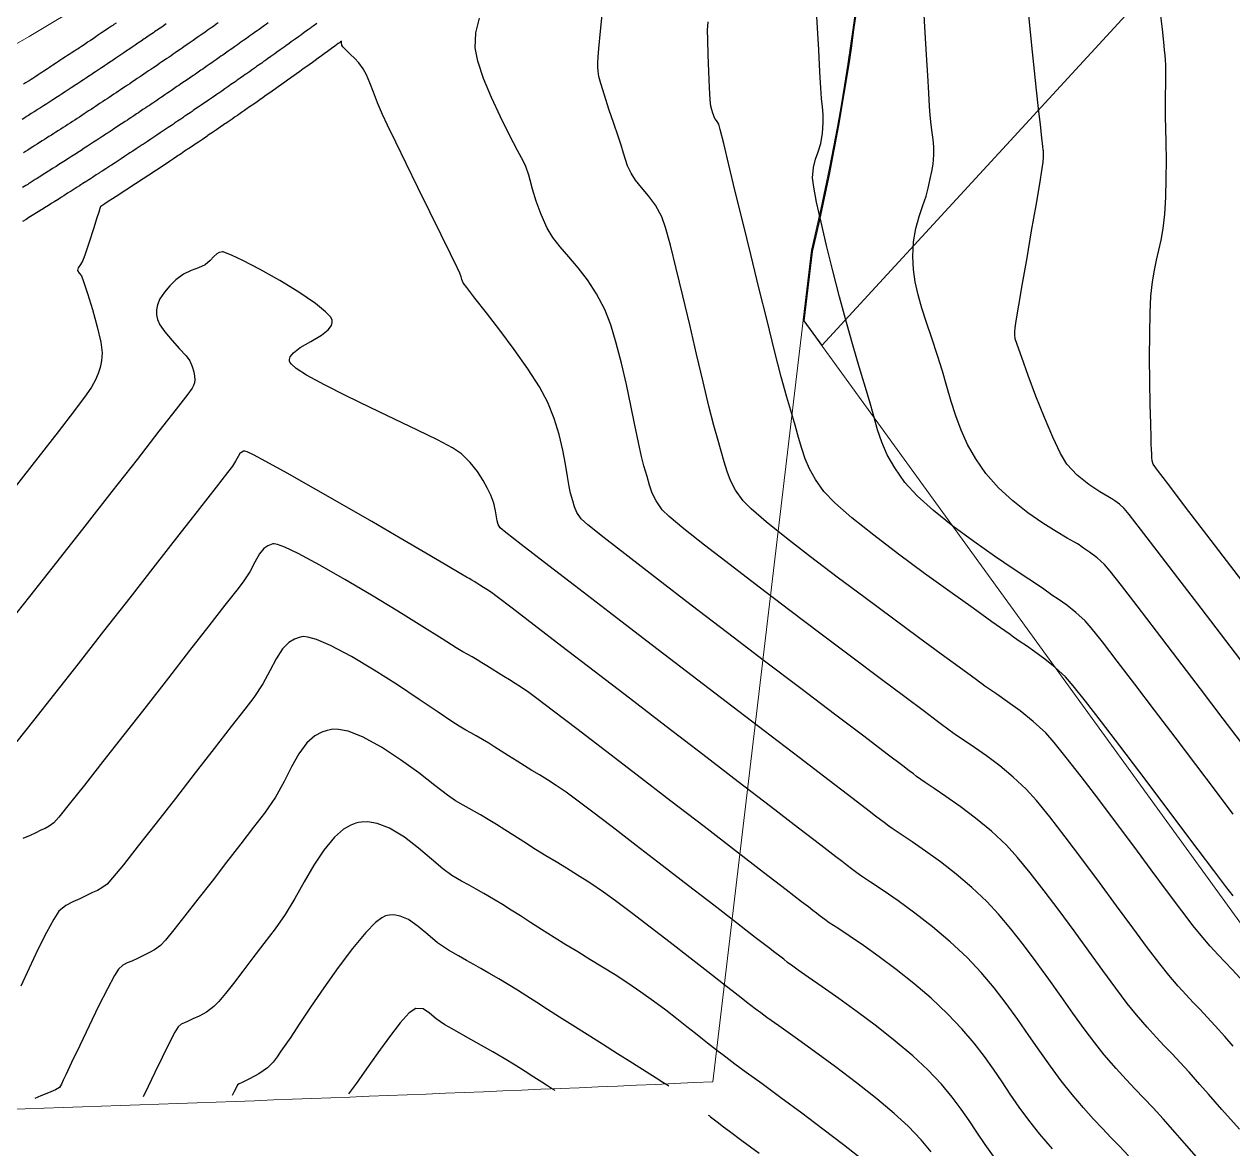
# Model space of a CAD drawing. Header units: millimetres. Extents: x 340454 to 342791, y 6993867 to 6995092.
# Drawn here: x 341672 to 341734.6, y 6994360 to 6994418.2 of the extents above; entities that cross this region are included whole.
import ezdxf

# ---------------------------------------------------------------- set-up
doc = ezdxf.new("R2010")
doc.units = ezdxf.units.MM
doc.header["$LTSCALE"] = 10
for name, color, linetype in [('T-HM-CURVA_INTERMEDIARIA', 45, 'Continuous'), ('T-HM-CURVA_MESTRA', 20, 'Continuous'), ('URB-Calçadas', 2, 'Continuous'), ('URB-Quadras', 3, 'Continuous')]:
    doc.layers.add(name, color=color, linetype=linetype)

msp = doc.modelspace()

# ---------------------------------------------------------------- linework, layer by layer
at = {"layer": 'T-HM-CURVA_INTERMEDIARIA', "color": 45, "linetype": 'Continuous', "lineweight": -3, "flags": 128}
for points, elevation in [([(341734.628, 6994377.317), (341733.709, 6994378.532), (341732.691, 6994379.878), (341731.623, 6994381.29), (341730.555, 6994382.698), (341729.537, 6994384.036), (341728.618, 6994385.235), (341727.848, 6994386.228), (341727.275, 6994386.948), (341726.951, 6994387.325), (341726.482, 6994387.75), (341726.001, 6994388.128), (341725.567, 6994388.437), (341725.237, 6994388.656), (341725.072, 6994388.767), (341724.947, 6994388.863), (341724.821, 6994388.959), (341724.595, 6994389.107), (341724.038, 6994389.47), (341723.231, 6994390.005), (341722.254, 6994390.671), (341721.187, 6994391.425), (341720.111, 6994392.225), (341719.105, 6994393.029), (341718.25, 6994393.795), (341717.625, 6994394.481), (341717.092, 6994395.24), (341716.706, 6994395.92), (341716.427, 6994396.565), (341716.21, 6994397.216), (341716.013, 6994397.915), (341715.794, 6994398.705), (341715.511, 6994399.628), (341715.249, 6994400.467), (341714.938, 6994401.535), (341714.596, 6994402.765), (341714.241, 6994404.089), (341713.891, 6994405.441), (341713.563, 6994406.753), (341713.276, 6994407.958), (341713.048, 6994408.99), (341712.896, 6994409.78), (341712.839, 6994410.262), (341712.88, 6994410.794), (341712.99, 6994411.215), (341713.133, 6994411.601), (341713.268, 6994412.026), (341713.36, 6994412.562), (341713.391, 6994413.102), (341713.382, 6994413.533), (341713.347, 6994413.929), (341713.303, 6994414.363), (341713.264, 6994414.908), (341713.238, 6994415.437), (341713.205, 6994416.108), (341713.166, 6994416.883), (341713.12, 6994417.727), (341713.068, 6994418.602)], 692), ([(341735.226, 6994380.78), (341734.108, 6994382.25), (341732.933, 6994383.794), (341731.761, 6994385.334), (341730.648, 6994386.792), (341729.654, 6994388.089), (341728.838, 6994389.146), (341728.256, 6994389.887), (341727.968, 6994390.232), (341727.576, 6994390.581), (341727.184, 6994390.877), (341726.874, 6994391.088), (341726.729, 6994391.183), (341726.647, 6994391.246), (341726.564, 6994391.31), (341726.411, 6994391.393), (341726.022, 6994391.607), (341725.453, 6994391.941), (341724.758, 6994392.38), (341723.992, 6994392.913), (341723.211, 6994393.528), (341722.467, 6994394.212), (341721.818, 6994394.952), (341721.293, 6994395.707), (341720.872, 6994396.452), (341720.533, 6994397.191), (341720.255, 6994397.933), (341720.016, 6994398.683), (341719.793, 6994399.449), (341719.566, 6994400.237), (341719.312, 6994401.053), (341719.011, 6994401.955), (341718.74, 6994402.767), (341718.504, 6994403.509), (341718.309, 6994404.202), (341718.16, 6994404.865), (341718.063, 6994405.517), (341718.024, 6994406.179), (341718.067, 6994406.934), (341718.191, 6994407.627), (341718.363, 6994408.256), (341718.549, 6994408.818), (341718.715, 6994409.308), (341718.827, 6994409.726), (341718.932, 6994410.207), (341719.017, 6994410.583), (341719.08, 6994410.96), (341719.116, 6994411.446), (341719.114, 6994411.866), (341719.082, 6994412.236), (341719.032, 6994412.6), (341718.976, 6994413.003), (341718.926, 6994413.492), (341718.895, 6994413.941), (341718.853, 6994414.648), (341718.801, 6994415.557), (341718.74, 6994416.617), (341718.671, 6994417.772), (341718.597, 6994418.969)], 693), ([(341735.525, 6994384.621), (341734.243, 6994386.299), (341732.966, 6994387.97), (341731.759, 6994389.547), (341730.691, 6994390.942), (341729.828, 6994392.065), (341729.237, 6994392.827), (341728.986, 6994393.14), (341728.729, 6994393.362), (341728.495, 6994393.529), (341728.387, 6994393.6), (341728.347, 6994393.63), (341728.307, 6994393.661), (341728.137, 6994393.753), (341727.711, 6994394.001), (341727.142, 6994394.379), (341726.539, 6994394.862), (341726.012, 6994395.422), (341725.682, 6994395.975), (341725.283, 6994396.82), (341724.848, 6994397.85), (341724.411, 6994398.954), (341724.007, 6994400.023), (341723.671, 6994400.948), (341723.437, 6994401.62), (341723.339, 6994401.928), (341723.313, 6994402.127), (341723.319, 6994402.29), (341723.338, 6994402.494), (341723.393, 6994402.848), (341723.528, 6994403.658), (341723.72, 6994404.791), (341723.947, 6994406.118), (341724.185, 6994407.508), (341724.412, 6994408.829), (341724.603, 6994409.951), (341724.737, 6994410.744), (341724.79, 6994411.075), (341724.797, 6994411.333), (341724.793, 6994411.467), (341724.794, 6994411.545), (341724.794, 6994411.598), (341724.794, 6994411.648), (341724.79, 6994411.708), (341724.77, 6994411.872), (341724.718, 6994412.321), (341724.639, 6994412.997), (341724.543, 6994413.839), (341724.437, 6994414.79), (341724.328, 6994415.791), (341724.224, 6994416.782), (341724.123, 6994417.791), (341724.022, 6994418.844)], 694), ([(341679.359, 6994418.224), (341679.293, 6994418.179), (341679.127, 6994418.064), (341678.96, 6994417.949), (341678.894, 6994417.904), (341678.828, 6994417.859), (341678.761, 6994417.814), (341678.695, 6994417.768), (341678.529, 6994417.654), (341678.361, 6994417.54), (341678.294, 6994417.494), (341678.226, 6994417.448), (341678.061, 6994417.335), (341677.894, 6994417.221), (341677.825, 6994417.175), (341677.756, 6994417.128), (341677.592, 6994417.016), (341677.426, 6994416.904), (341677.356, 6994416.857), (341677.286, 6994416.809), (341677.164, 6994416.727), (341676.957, 6994416.588), (341676.752, 6994416.449), (341676.631, 6994416.368), (341676.559, 6994416.32), (341676.487, 6994416.272), (341676.325, 6994416.163), (341676.162, 6994416.054), (341676.089, 6994416.006), (341676.017, 6994415.958), (341675.854, 6994415.85), (341675.692, 6994415.741), (341675.618, 6994415.693), (341675.545, 6994415.645), (341675.472, 6994415.596), (341675.398, 6994415.548), (341675.236, 6994415.44), (341675.073, 6994415.332), (341674.997, 6994415.283), (341674.922, 6994415.234), (341674.761, 6994415.128), (341674.599, 6994415.021), (341674.522, 6994414.971), (341674.445, 6994414.921), (341674.286, 6994414.816), (341674.125, 6994414.711), (341674.046, 6994414.66), (341673.967, 6994414.608), (341673.809, 6994414.506), (341673.65, 6994414.402), (341673.569, 6994414.349), (341673.488, 6994414.297), (341673.332, 6994414.196), (341673.174, 6994414.094), (341673.091, 6994414.04), (341673.008, 6994413.987), (341672.853, 6994413.887), (341672.697, 6994413.786), (341672.612, 6994413.732), (341672.527, 6994413.678), (341672.374, 6994413.58), (341672.22, 6994413.48), (341672.132, 6994413.425), (341672.044, 6994413.369), (341671.894, 6994413.273)], 692), ([(341687.157, 6994418.247), (341686.978, 6994418.116), (341686.874, 6994418.04), (341686.829, 6994418.008), (341686.784, 6994417.975), (341686.683, 6994417.901), (341686.506, 6994417.774), (341686.405, 6994417.7), (341686.357, 6994417.666), (341686.31, 6994417.632), (341686.21, 6994417.559), (341686.035, 6994417.433), (341685.934, 6994417.36), (341685.885, 6994417.325), (341685.837, 6994417.29), (341685.736, 6994417.218), (341685.564, 6994417.094), (341685.463, 6994417.022), (341685.412, 6994416.985), (341685.361, 6994416.948), (341685.261, 6994416.878), (341685.091, 6994416.756), (341684.99, 6994416.684), (341684.936, 6994416.646), (341684.882, 6994416.607), (341684.783, 6994416.537), (341684.616, 6994416.418), (341684.517, 6994416.348), (341684.463, 6994416.309), (341684.408, 6994416.27), (341684.309, 6994416.2), (341684.142, 6994416.082), (341684.043, 6994416.012), (341683.988, 6994415.973), (341683.933, 6994415.934), (341683.834, 6994415.865), (341683.667, 6994415.748), (341683.568, 6994415.678), (341683.512, 6994415.639), (341683.456, 6994415.599), (341683.358, 6994415.53), (341683.191, 6994415.414), (341683.092, 6994415.345), (341683.036, 6994415.305), (341682.979, 6994415.266), (341682.88, 6994415.197), (341682.715, 6994415.082), (341682.615, 6994415.013), (341682.558, 6994414.973), (341682.501, 6994414.933), (341682.402, 6994414.865), (341682.237, 6994414.75), (341682.138, 6994414.682), (341682.08, 6994414.642), (341682.023, 6994414.602), (341681.924, 6994414.534), (341681.758, 6994414.42), (341681.659, 6994414.351), (341681.601, 6994414.311), (341681.543, 6994414.271), (341681.475, 6994414.225), (341681.341, 6994414.133), (341681.18, 6994414.022), (341681.018, 6994413.912), (341680.883, 6994413.82), (341680.815, 6994413.774), (341680.757, 6994413.734), (341680.699, 6994413.695), (341680.599, 6994413.626), (341680.43, 6994413.512), (341680.33, 6994413.444), (341680.274, 6994413.406), (341680.218, 6994413.368), (341680.116, 6994413.299), (341679.945, 6994413.184), (341679.844, 6994413.116), (341679.79, 6994413.079), (341679.736, 6994413.042), (341679.633, 6994412.973), (341679.459, 6994412.856), (341679.358, 6994412.788), (341679.305, 6994412.752), (341679.253, 6994412.717), (341679.201, 6994412.682), (341679.148, 6994412.647), (341679.046, 6994412.579), (341678.871, 6994412.462), (341678.769, 6994412.393), (341678.717, 6994412.359), (341678.665, 6994412.324), (341678.562, 6994412.256), (341678.387, 6994412.139), (341678.284, 6994412.071), (341678.232, 6994412.036), (341678.18, 6994412.001), (341678.111, 6994411.956), (341677.969, 6994411.862), (341677.798, 6994411.749), (341677.627, 6994411.636), (341677.483, 6994411.542), (341677.413, 6994411.496), (341677.362, 6994411.462), (341677.311, 6994411.429), (341677.206, 6994411.36), (341677.024, 6994411.241), (341676.92, 6994411.173), (341676.872, 6994411.141), (341676.824, 6994411.109), (341676.717, 6994411.04), (341676.532, 6994410.919), (341676.426, 6994410.851), (341676.381, 6994410.821), (341676.335, 6994410.791), (341676.227, 6994410.721), (341676.038, 6994410.599), (341675.931, 6994410.529), (341675.888, 6994410.502), (341675.846, 6994410.474), (341675.736, 6994410.403), (341675.543, 6994410.279), (341675.435, 6994410.209), (341675.355, 6994410.158), (341675.244, 6994410.087), (341675.048, 6994409.96), (341674.938, 6994409.89), (341674.864, 6994409.842), (341674.752, 6994409.771), (341674.55, 6994409.642), (341674.439, 6994409.571), (341674.372, 6994409.528), (341674.257, 6994409.456), (341674.051, 6994409.325), (341673.938, 6994409.253), (341673.879, 6994409.215), (341673.762, 6994409.142), (341673.551, 6994409.009), (341673.436, 6994408.936), (341673.385, 6994408.903), (341673.266, 6994408.829), (341673.051, 6994408.694), (341672.933, 6994408.62), (341672.89, 6994408.593), (341672.814, 6994408.545), (341672.638, 6994408.435), (341672.427, 6994408.304), (341672.254, 6994408.196), (341672.105, 6994408.104), (341671.919, 6994407.988)], 689), ([(341682.057, 6994418.279), (341681.954, 6994418.207), (341681.824, 6994418.115), (341681.694, 6994418.024), (341681.591, 6994417.952), (341681.487, 6994417.879), (341681.357, 6994417.788), (341681.227, 6994417.697), (341681.123, 6994417.625), (341681.02, 6994417.553), (341680.889, 6994417.462), (341680.759, 6994417.372), (341680.655, 6994417.3), (341680.551, 6994417.228), (341680.421, 6994417.137), (341680.29, 6994417.047), (341680.186, 6994416.975), (341680.082, 6994416.903), (341679.951, 6994416.813), (341679.821, 6994416.723), (341679.716, 6994416.652), (341679.612, 6994416.58), (341679.507, 6994416.509), (341679.402, 6994416.437), (341679.272, 6994416.348), (341679.141, 6994416.258), (341679.034, 6994416.186), (341678.927, 6994416.113), (341678.799, 6994416.025), (341678.669, 6994415.937), (341678.561, 6994415.864), (341678.452, 6994415.791), (341678.325, 6994415.704), (341678.196, 6994415.617), (341678.086, 6994415.543), (341677.976, 6994415.469), (341677.859, 6994415.39), (341677.722, 6994415.297), (341677.587, 6994415.206), (341677.47, 6994415.128), (341677.359, 6994415.053), (341677.248, 6994414.979), (341677.122, 6994414.895), (341676.996, 6994414.811), (341676.884, 6994414.736), (341676.772, 6994414.662), (341676.647, 6994414.579), (341676.521, 6994414.495), (341676.409, 6994414.42), (341676.296, 6994414.346), (341676.183, 6994414.272), (341676.069, 6994414.197), (341675.945, 6994414.115), (341675.819, 6994414.031), (341675.703, 6994413.956), (341675.588, 6994413.88), (341675.466, 6994413.799), (341675.341, 6994413.717), (341675.223, 6994413.641), (341675.105, 6994413.564), (341674.985, 6994413.485), (341674.862, 6994413.404), (341674.742, 6994413.326), (341674.622, 6994413.249), (341674.502, 6994413.171), (341674.382, 6994413.092), (341674.258, 6994413.013), (341674.137, 6994412.935), (341674.019, 6994412.858), (341673.901, 6994412.782), (341673.775, 6994412.701), (341673.651, 6994412.621), (341673.535, 6994412.547), (341673.42, 6994412.472), (341673.29, 6994412.389), (341673.164, 6994412.309), (341673.051, 6994412.236), (341672.937, 6994412.163), (341672.805, 6994412.079), (341672.675, 6994411.997), (341672.565, 6994411.926), (341672.454, 6994411.855), (341672.318, 6994411.77), (341672.186, 6994411.686), (341672.077, 6994411.617), (341671.969, 6994411.549)], 691), ([(341676.763, 6994418.263), (341676.656, 6994418.191), (341676.595, 6994418.15), (341676.527, 6994418.104), (341676.374, 6994418.001), (341676.192, 6994417.878), (341676.011, 6994417.756), (341675.859, 6994417.653), (341675.792, 6994417.608), (341675.727, 6994417.565), (341675.622, 6994417.495), (341675.433, 6994417.368), (341675.327, 6994417.298), (341675.261, 6994417.254), (341675.156, 6994417.184), (341674.967, 6994417.058), (341674.862, 6994416.988), (341674.794, 6994416.943), (341674.726, 6994416.898), (341674.621, 6994416.829), (341674.432, 6994416.704), (341674.327, 6994416.634), (341674.256, 6994416.587), (341674.151, 6994416.518), (341673.963, 6994416.394), (341673.858, 6994416.325), (341673.784, 6994416.277), (341673.68, 6994416.209), (341673.493, 6994416.086), (341673.389, 6994416.018), (341673.312, 6994415.968), (341673.208, 6994415.9), (341673.023, 6994415.779), (341672.918, 6994415.711), (341672.839, 6994415.66), (341672.735, 6994415.593), (341672.551, 6994415.473), (341672.447, 6994415.406), (341672.365, 6994415.353), (341672.261, 6994415.286), (341672.079, 6994415.168), (341671.975, 6994415.101)], 693), ([(341734.62, 6994365.297), (341734.187, 6994365.79), (341733.7, 6994366.347), (341733.284, 6994366.799), (341732.911, 6994367.19), (341732.553, 6994367.561), (341732.182, 6994367.954), (341731.77, 6994368.409), (341731.289, 6994368.97), (341730.824, 6994369.556), (341730.193, 6994370.391), (341729.434, 6994371.415), (341728.587, 6994372.564), (341727.692, 6994373.777), (341726.79, 6994374.99), (341725.919, 6994376.142), (341725.12, 6994377.17), (341724.433, 6994378.011), (341723.897, 6994378.603), (341723.229, 6994379.225), (341722.532, 6994379.803), (341721.848, 6994380.321), (341721.219, 6994380.767), (341720.69, 6994381.125), (341720.302, 6994381.38), (341720.099, 6994381.517), (341719.918, 6994381.656), (341719.774, 6994381.767), (341719.593, 6994381.906), (341719.314, 6994382.114), (341718.63, 6994382.624), (341717.613, 6994383.382), (341716.335, 6994384.337), (341714.869, 6994385.436), (341713.287, 6994386.625), (341711.661, 6994387.852), (341710.065, 6994389.065), (341708.569, 6994390.211), (341707.247, 6994391.237), (341706.17, 6994392.09), (341705.412, 6994392.718), (341705.044, 6994393.069), (341704.733, 6994393.529), (341704.535, 6994393.936), (341704.399, 6994394.341), (341704.274, 6994394.796), (341704.107, 6994395.351), (341703.978, 6994395.834), (341703.822, 6994396.553), (341703.638, 6994397.451), (341703.43, 6994398.472), (341703.199, 6994399.558), (341702.947, 6994400.654), (341702.674, 6994401.702), (341702.384, 6994402.646), (341702.077, 6994403.43), (341701.646, 6994404.25), (341701.176, 6994404.966), (341700.691, 6994405.596), (341700.215, 6994406.161), (341699.774, 6994406.679), (341699.392, 6994407.17), (341699.092, 6994407.653), (341698.775, 6994408.355), (341698.523, 6994409.05), (341698.333, 6994409.669), (341698.205, 6994410.14), (341698.137, 6994410.392), (341698.086, 6994410.552), (341698.047, 6994410.679), (341697.992, 6994410.837), (341697.861, 6994411.094), (341697.562, 6994411.664), (341697.15, 6994412.463), (341696.681, 6994413.409), (341696.211, 6994414.417), (341695.797, 6994415.404), (341695.494, 6994416.288), (341695.359, 6994416.985), (341695.403, 6994417.762), (341695.583, 6994418.528)], 689), ([(341734.628, 6994373.086), (341734.244, 6994373.571), (341733.621, 6994374.387), (341732.811, 6994375.461), (341731.866, 6994376.718), (341730.84, 6994378.085), (341729.785, 6994379.486), (341728.755, 6994380.848), (341727.802, 6994382.096), (341726.978, 6994383.157), (341726.338, 6994383.956), (341725.933, 6994384.418), (341725.413, 6994384.896), (341724.874, 6994385.333), (341724.359, 6994385.712), (341723.914, 6994386.018), (341723.584, 6994386.236), (341723.414, 6994386.35), (341723.246, 6994386.479), (341723.079, 6994386.608), (341722.804, 6994386.801), (341722.131, 6994387.274), (341721.152, 6994387.966), (341719.958, 6994388.819), (341718.642, 6994389.773), (341717.294, 6994390.771), (341716.007, 6994391.752), (341714.873, 6994392.659), (341713.984, 6994393.431), (341713.431, 6994394.01), (341712.997, 6994394.628), (341712.683, 6994395.183), (341712.456, 6994395.708), (341712.279, 6994396.238), (341712.119, 6994396.807), (341711.94, 6994397.451), (341711.71, 6994398.202), (341711.506, 6994398.892), (341711.22, 6994399.954), (341710.871, 6994401.305), (341710.479, 6994402.866), (341710.06, 6994404.552), (341709.634, 6994406.284), (341709.221, 6994407.979), (341708.837, 6994409.556), (341708.503, 6994410.932), (341708.237, 6994412.026), (341708.057, 6994412.756), (341707.982, 6994413.041), (341707.864, 6994413.221), (341707.778, 6994413.33), (341707.742, 6994413.422), (341707.712, 6994413.517), (341707.675, 6994413.611), (341707.616, 6994413.773), (341707.565, 6994413.972), (341707.539, 6994414.288), (341707.502, 6994414.933), (341707.463, 6994415.763), (341707.429, 6994416.631), (341707.407, 6994417.393), (341707.405, 6994417.904), (341707.435, 6994418.331)], 691), ([(341734.949, 6994361.005), (341734.04, 6994362.024), (341733.343, 6994362.807), (341732.9, 6994363.312), (341732.349, 6994363.942), (341731.878, 6994364.455), (341731.456, 6994364.897), (341731.051, 6994365.317), (341730.631, 6994365.761), (341730.164, 6994366.277), (341729.619, 6994366.912), (341729.141, 6994367.514), (341728.553, 6994368.295), (341727.881, 6994369.211), (341727.149, 6994370.219), (341726.382, 6994371.273), (341725.605, 6994372.329), (341724.841, 6994373.344), (341724.116, 6994374.273), (341723.454, 6994375.072), (341722.879, 6994375.696), (341722.099, 6994376.422), (341721.284, 6994377.097), (341720.484, 6994377.704), (341719.75, 6994378.224), (341719.132, 6994378.642), (341718.679, 6994378.94), (341718.442, 6994379.101), (341718.23, 6994379.263), (341718.062, 6994379.392), (341717.85, 6994379.555), (341717.518, 6994379.806), (341716.702, 6994380.423), (341715.49, 6994381.341), (341713.969, 6994382.493), (341712.228, 6994383.814), (341710.352, 6994385.238), (341708.431, 6994386.701), (341706.552, 6994388.135), (341704.802, 6994389.477), (341703.27, 6994390.659), (341702.042, 6994391.617), (341701.206, 6994392.286), (341700.851, 6994392.598), (341700.636, 6994392.927), (341700.513, 6994393.218), (341700.422, 6994393.532), (341700.306, 6994393.925), (341700.224, 6994394.275), (341700.139, 6994394.785), (341700.036, 6994395.423), (341699.898, 6994396.158), (341699.711, 6994396.958), (341699.458, 6994397.79), (341699.125, 6994398.624), (341698.688, 6994399.433), (341698.084, 6994400.373), (341697.381, 6994401.373), (341696.646, 6994402.363), (341695.948, 6994403.272), (341695.354, 6994404.031), (341694.932, 6994404.569), (341694.749, 6994404.815), (341694.677, 6994404.987), (341694.637, 6994405.133), (341694.576, 6994405.312), (341694.43, 6994405.617), (341694.088, 6994406.317), (341693.601, 6994407.309), (341693.021, 6994408.487), (341692.402, 6994409.749), (341691.794, 6994410.989), (341691.25, 6994412.102), (341690.823, 6994412.986), (341690.564, 6994413.534), (341690.307, 6994414.137), (341690.091, 6994414.691), (341689.904, 6994415.179), (341689.734, 6994415.588), (341689.568, 6994415.903), (341689.344, 6994416.204), (341689.114, 6994416.45), (341688.91, 6994416.642), (341688.767, 6994416.781), (341688.631, 6994416.925), (341688.517, 6994417.043), (341688.457, 6994417.12), (341688.445, 6994417.244), (341688.441, 6994417.332), (341688.392, 6994417.299), (341688.337, 6994417.252), (341688.269, 6994417.202), (341688.187, 6994417.142), (341688.094, 6994417.075), (341687.922, 6994416.949), (341687.714, 6994416.797), (341687.544, 6994416.674), (341687.409, 6994416.576), (341687.239, 6994416.454), (341687.07, 6994416.331), (341686.935, 6994416.233), (341686.764, 6994416.111), (341686.594, 6994415.989), (341686.459, 6994415.892), (341686.288, 6994415.769), (341686.118, 6994415.647), (341685.982, 6994415.551), (341685.812, 6994415.429), (341685.641, 6994415.307), (341685.505, 6994415.211), (341685.334, 6994415.089), (341685.163, 6994414.968), (341685.027, 6994414.872), (341684.855, 6994414.751), (341684.684, 6994414.63), (341684.547, 6994414.534), (341684.375, 6994414.414), (341684.204, 6994414.293), (341684.067, 6994414.198), (341683.895, 6994414.078), (341683.676, 6994413.925), (341683.492, 6994413.797), (341683.413, 6994413.743), (341683.372, 6994413.714), (341683.257, 6994413.634), (341683.046, 6994413.488), (341682.931, 6994413.409), (341682.889, 6994413.379), (341682.774, 6994413.3), (341682.563, 6994413.155), (341682.448, 6994413.076), (341682.404, 6994413.045), (341682.332, 6994412.996), (341682.164, 6994412.881), (341681.964, 6994412.744), (341681.763, 6994412.607), (341681.594, 6994412.492), (341681.521, 6994412.442), (341681.479, 6994412.413), (341681.406, 6994412.363), (341681.235, 6994412.248), (341681.031, 6994412.11), (341680.864, 6994411.996), (341680.721, 6994411.899), (341680.54, 6994411.778), (341680.317, 6994411.628), (341680.13, 6994411.502), (341680.048, 6994411.448), (341679.988, 6994411.407), (341679.911, 6994411.356), (341679.737, 6994411.239), (341679.529, 6994411.1), (341679.36, 6994410.988), (341679.218, 6994410.893), (341679.04, 6994410.775), (341678.861, 6994410.657), (341678.719, 6994410.563), (341678.549, 6994410.451), (341678.383, 6994410.341), (341678.251, 6994410.255), (341678.085, 6994410.146), (341677.913, 6994410.033), (341677.768, 6994409.938), (341677.586, 6994409.819), (341677.408, 6994409.703), (341677.266, 6994409.61), (341677.087, 6994409.494), (341676.908, 6994409.378), (341676.765, 6994409.286), (341676.586, 6994409.17), (341676.362, 6994409.025), (341676.175, 6994408.905), (341676.084, 6994408.847), (341676.021, 6994408.81), (341675.963, 6994408.769), (341675.923, 6994408.66), (341675.866, 6994408.476), (341675.775, 6994408.191), (341675.587, 6994407.609), (341675.363, 6994406.918), (341675.161, 6994406.309), (341675.04, 6994405.97), (341674.921, 6994405.764), (341674.809, 6994405.602), (341674.763, 6994405.465), (341674.845, 6994405.325), (341674.97, 6994405.18), (341675.073, 6994404.891), (341675.28, 6994404.261), (341675.535, 6994403.432), (341675.783, 6994402.549), (341675.97, 6994401.755), (341676.039, 6994401.194), (341676.013, 6994400.773), (341675.949, 6994400.433), (341675.844, 6994400.124), (341675.693, 6994399.801), (341675.493, 6994399.417), (341675.216, 6994399.013), (341674.617, 6994398.214), (341673.762, 6994397.102), (341672.715, 6994395.757), (341671.541, 6994394.262)], 688), ([(341732.849, 6994359.435), (341732.111, 6994360.266), (341731.614, 6994360.834), (341730.998, 6994361.538), (341730.472, 6994362.11), (341730.001, 6994362.604), (341729.548, 6994363.073), (341729.079, 6994363.569), (341728.558, 6994364.145), (341727.95, 6994364.854), (341727.457, 6994365.472), (341726.913, 6994366.199), (341726.328, 6994367.008), (341725.711, 6994367.873), (341725.072, 6994368.768), (341724.419, 6994369.668), (341723.762, 6994370.546), (341723.111, 6994371.376), (341722.474, 6994372.133), (341721.861, 6994372.789), (341721.084, 6994373.519), (341720.27, 6994374.205), (341719.459, 6994374.836), (341718.688, 6994375.397), (341717.997, 6994375.876), (341717.424, 6994376.259), (341717.007, 6994376.533), (341716.784, 6994376.684), (341716.542, 6994376.87), (341716.349, 6994377.018), (341716.107, 6994377.204), (341715.769, 6994377.462), (341714.941, 6994378.096), (341713.703, 6994379.043), (341712.138, 6994380.239), (341710.329, 6994381.623), (341708.359, 6994383.131), (341706.309, 6994384.701), (341704.262, 6994386.269), (341702.3, 6994387.772), (341700.507, 6994389.149), (341698.963, 6994390.336), (341697.752, 6994391.27), (341696.956, 6994391.888), (341696.657, 6994392.127), (341696.563, 6994392.301), (341696.504, 6994392.5), (341696.464, 6994392.701), (341696.411, 6994393.02), (341696.322, 6994393.408), (341696.173, 6994393.818), (341696.002, 6994394.176), (341695.776, 6994394.591), (341695.484, 6994395.042), (341695.113, 6994395.509), (341694.651, 6994395.971), (341694.197, 6994396.268), (341693.407, 6994396.685), (341692.371, 6994397.193), (341691.178, 6994397.761), (341689.917, 6994398.36), (341688.68, 6994398.96), (341687.554, 6994399.53), (341686.631, 6994400.041), (341686.098, 6994400.388), (341685.848, 6994400.601), (341685.764, 6994400.717), (341685.748, 6994400.767), (341685.746, 6994400.844), (341685.788, 6994400.992), (341685.947, 6994401.203), (341686.295, 6994401.468), (341686.848, 6994401.788), (341687.402, 6994402.11), (341687.754, 6994402.383), (341687.919, 6994402.602), (341687.964, 6994402.757), (341687.965, 6994402.838), (341687.949, 6994402.903), (341687.865, 6994403.053), (341687.617, 6994403.322), (341687.1, 6994403.745), (341686.237, 6994404.335), (341685.242, 6994404.942), (341684.232, 6994405.509), (341683.322, 6994405.982), (341682.745, 6994406.255), (341682.44, 6994406.379), (341682.31, 6994406.416), (341682.271, 6994406.42), (341682.212, 6994406.415), (341682.107, 6994406.39), (341681.976, 6994406.32), (341681.825, 6994406.181), (341681.632, 6994405.969), (341681.372, 6994405.758), (341681.031, 6994405.597), (341680.65, 6994405.46), (341680.251, 6994405.276), (341679.854, 6994404.977), (341679.546, 6994404.668), (341679.265, 6994404.341), (341679.038, 6994403.988), (341678.914, 6994403.678), (341678.864, 6994403.427), (341678.854, 6994403.249), (341678.858, 6994403.157), (341678.867, 6994403.078), (341678.912, 6994402.913), (341679.037, 6994402.65), (341679.283, 6994402.285), (341679.665, 6994401.829), (341680.058, 6994401.404), (341680.388, 6994401.045), (341680.578, 6994400.783), (341680.701, 6994400.487), (341680.784, 6994400.214), (341680.83, 6994399.979), (341680.843, 6994399.799), (341680.827, 6994399.637), (341680.783, 6994399.509), (341680.708, 6994399.36), (341680.48, 6994399.056), (341679.883, 6994398.285), (341678.984, 6994397.131), (341677.85, 6994395.678), (341676.547, 6994394.012), (341675.141, 6994392.218), (341673.698, 6994390.381), (341672.287, 6994388.586), (341670.972, 6994386.917)], 687), ([(341729.204, 6994359.617), (341728.736, 6994360.113), (341728.295, 6994360.57), (341727.856, 6994361.028), (341727.391, 6994361.525), (341726.874, 6994362.102), (341726.28, 6994362.796), (341725.717, 6994363.504), (341725.163, 6994364.256), (341724.609, 6994365.043), (341724.048, 6994365.853), (341723.471, 6994366.677), (341722.87, 6994367.502), (341722.237, 6994368.318), (341721.564, 6994369.115), (341720.844, 6994369.882), (341719.968, 6994370.703), (341719.052, 6994371.477), (341718.138, 6994372.187), (341717.271, 6994372.819), (341716.493, 6994373.357), (341715.847, 6994373.789), (341715.377, 6994374.097), (341715.127, 6994374.268), (341714.854, 6994374.477), (341714.637, 6994374.644), (341714.364, 6994374.853), (341714.041, 6994375.102), (341713.265, 6994375.697), (341712.113, 6994376.582), (341710.66, 6994377.698), (341708.982, 6994378.987), (341707.155, 6994380.39), (341705.252, 6994381.851), (341703.352, 6994383.31), (341701.528, 6994384.71), (341699.856, 6994385.993), (341698.412, 6994387.1), (341697.272, 6994387.973), (341696.51, 6994388.555), (341696.203, 6994388.788), (341695.976, 6994388.938), (341695.788, 6994389.053), (341695.609, 6994389.163), (341695.446, 6994389.266), (341695.314, 6994389.35), (341695.193, 6994389.425), (341695.051, 6994389.507), (341694.908, 6994389.586), (341694.62, 6994389.755), (341693.888, 6994390.186), (341692.81, 6994390.818), (341691.482, 6994391.594), (341690.004, 6994392.455), (341688.471, 6994393.342), (341686.982, 6994394.195), (341685.634, 6994394.958), (341684.525, 6994395.57), (341683.875, 6994395.912), (341683.558, 6994396.063), (341683.44, 6994396.106), (341683.412, 6994396.109), (341683.364, 6994396.097), (341683.282, 6994396.06), (341683.183, 6994395.976), (341683.08, 6994395.821), (341682.957, 6994395.581), (341682.79, 6994395.319), (341682.539, 6994394.997), (341681.952, 6994394.245), (341681.091, 6994393.141), (341680.016, 6994391.765), (341678.788, 6994390.194), (341677.469, 6994388.507), (341676.119, 6994386.782), (341674.798, 6994385.098), (341673.568, 6994383.533), (341672.49, 6994382.166), (341671.625, 6994381.075)], 686), ([(341722.296, 6994359.488), (341721.777, 6994360.199), (341721.341, 6994360.842), (341720.942, 6994361.447), (341720.535, 6994362.043), (341720.074, 6994362.659), (341719.513, 6994363.324), (341718.808, 6994364.067), (341718.025, 6994364.797), (341717.12, 6994365.56), (341716.147, 6994366.327), (341715.157, 6994367.071), (341714.204, 6994367.762), (341713.34, 6994368.372), (341712.618, 6994368.873), (341712.091, 6994369.237), (341711.811, 6994369.435), (341711.549, 6994369.636), (341711.345, 6994369.793), (341711.141, 6994369.95), (341710.878, 6994370.151), (341710.558, 6994370.399), (341709.874, 6994370.928), (341708.904, 6994371.678), (341707.724, 6994372.591), (341706.412, 6994373.604), (341705.045, 6994374.658), (341703.699, 6994375.693), (341702.452, 6994376.649), (341701.381, 6994377.466), (341700.563, 6994378.084), (341700.074, 6994378.441), (341699.561, 6994378.79), (341699.104, 6994379.085), (341698.689, 6994379.342), (341698.299, 6994379.577), (341697.918, 6994379.806), (341697.532, 6994380.045), (341697.094, 6994380.322), (341696.717, 6994380.563), (341696.38, 6994380.778), (341696.065, 6994380.976), (341695.751, 6994381.167), (341695.413, 6994381.367), (341695.146, 6994381.517), (341694.878, 6994381.665), (341694.535, 6994381.857), (341694.156, 6994382.106), (341693.439, 6994382.596), (341692.471, 6994383.253), (341691.342, 6994384.001), (341690.14, 6994384.766), (341688.953, 6994385.473), (341687.87, 6994386.046), (341687.137, 6994386.358), (341686.696, 6994386.481), (341686.464, 6994386.501), (341686.369, 6994386.491), (341686.241, 6994386.461), (341686.008, 6994386.377), (341685.71, 6994386.198), (341685.385, 6994385.871), (341685.05, 6994385.346), (341684.733, 6994384.726), (341684.371, 6994384.048), (341683.899, 6994383.349), (341683.43, 6994382.749), (341682.727, 6994381.842), (341681.851, 6994380.713), (341680.868, 6994379.446), (341679.842, 6994378.126), (341678.837, 6994376.838), (341677.916, 6994375.665), (341677.144, 6994374.693), (341676.586, 6994374.007), (341676.304, 6994373.689), (341676.033, 6994373.487), (341675.797, 6994373.359), (341675.547, 6994373.246), (341675.237, 6994373.089), (341674.881, 6994372.921), (341674.524, 6994372.775), (341674.165, 6994372.584), (341673.806, 6994372.283), (341673.533, 6994371.88), (341673.157, 6994371.181), (341672.719, 6994370.295), (341672.264, 6994369.333), (341671.835, 6994368.408)], 684), ([(341718.974, 6994359.822), (341718.458, 6994360.45), (341717.79, 6994361.16), (341717.074, 6994361.818), (341716.16, 6994362.577), (341715.119, 6994363.393), (341714.022, 6994364.221), (341712.938, 6994365.019), (341711.939, 6994365.741), (341711.095, 6994366.345), (341710.476, 6994366.785), (341710.154, 6994367.019), (341709.868, 6994367.238), (341709.645, 6994367.409), (341709.422, 6994367.58), (341709.136, 6994367.8), (341708.822, 6994368.044), (341708.228, 6994368.509), (341707.423, 6994369.138), (341706.476, 6994369.876), (341705.455, 6994370.668), (341704.429, 6994371.459), (341703.467, 6994372.193), (341702.637, 6994372.814), (341702.009, 6994373.268), (341701.299, 6994373.75), (341700.668, 6994374.158), (341700.094, 6994374.514), (341699.554, 6994374.838), (341699.028, 6994375.155), (341698.493, 6994375.486), (341697.888, 6994375.87), (341697.366, 6994376.203), (341696.901, 6994376.5), (341696.465, 6994376.774), (341696.031, 6994377.039), (341695.645, 6994377.267), (341695.336, 6994377.443), (341695.051, 6994377.601), (341694.74, 6994377.773), (341694.349, 6994377.993), (341693.929, 6994378.288), (341693.273, 6994378.798), (341692.442, 6994379.44), (341691.498, 6994380.13), (341690.505, 6994380.783), (341689.524, 6994381.315), (341688.789, 6994381.598), (341688.289, 6994381.698), (341687.987, 6994381.701), (341687.847, 6994381.682), (341687.696, 6994381.647), (341687.417, 6994381.554), (341687.052, 6994381.359), (341686.645, 6994381.005), (341686.224, 6994380.436), (341685.85, 6994379.756), (341685.468, 6994378.996), (341685.02, 6994378.188), (341684.453, 6994377.364), (341683.886, 6994376.637), (341683.218, 6994375.771), (341682.488, 6994374.823), (341681.737, 6994373.848), (341681.005, 6994372.901), (341680.332, 6994372.039), (341679.758, 6994371.317), (341679.324, 6994370.791), (341679.069, 6994370.516), (341678.752, 6994370.281), (341678.463, 6994370.125), (341678.179, 6994369.996), (341677.872, 6994369.842), (341677.581, 6994369.701), (341677.341, 6994369.604), (341677.121, 6994369.487), (341676.89, 6994369.289), (341676.676, 6994368.95), (341676.315, 6994368.267), (341675.859, 6994367.36), (341675.363, 6994366.344), (341674.879, 6994365.337), (341674.458, 6994364.455), (341674.155, 6994363.815), (341674.021, 6994363.534), (341673.944, 6994363.328), (341673.834, 6994363.158), (341673.621, 6994363.036), (341673.257, 6994362.877), (341672.863, 6994362.718), (341672.564, 6994362.594)], 683), ([(341715.403, 6994359.432), (341714.439, 6994360.191), (341713.375, 6994361.005), (341712.275, 6994361.829), (341711.204, 6994362.622), (341710.227, 6994363.338), (341709.406, 6994363.936), (341708.808, 6994364.372), (341708.496, 6994364.602), (341708.186, 6994364.84), (341707.945, 6994365.026), (341707.703, 6994365.211), (341707.393, 6994365.449), (341707.13, 6994365.656), (341706.771, 6994365.945), (341706.328, 6994366.301), (341705.811, 6994366.709), (341705.234, 6994367.154), (341704.608, 6994367.621), (341703.945, 6994368.095), (341703.271, 6994368.552), (341702.607, 6994368.984), (341701.953, 6994369.395), (341701.31, 6994369.789), (341700.679, 6994370.173), (341700.06, 6994370.55), (341699.455, 6994370.927), (341698.802, 6994371.34), (341698.228, 6994371.707), (341697.712, 6994372.037), (341697.233, 6994372.341), (341696.773, 6994372.629), (341696.31, 6994372.91), (341695.817, 6994373.201), (341695.422, 6994373.426), (341695.059, 6994373.628), (341694.661, 6994373.848), (341694.162, 6994374.129), (341693.69, 6994374.47), (341693.107, 6994374.973), (341692.436, 6994375.55), (341691.7, 6994376.115), (341690.921, 6994376.581), (341690.282, 6994376.825), (341689.802, 6994376.904), (341689.484, 6994376.896), (341689.326, 6994376.873), (341689.19, 6994376.84), (341688.925, 6994376.743), (341688.547, 6994376.524), (341688.074, 6994376.114), (341687.524, 6994375.448), (341687.006, 6994374.662), (341686.508, 6994373.809), (341686.018, 6994372.942), (341685.522, 6994372.114), (341685.007, 6994371.379), (341684.414, 6994370.614), (341683.85, 6994369.871), (341683.326, 6994369.174), (341682.851, 6994368.549), (341682.437, 6994368.019), (341682.095, 6994367.609), (341681.834, 6994367.343), (341681.447, 6994367.063), (341681.07, 6994366.857), (341680.742, 6994366.708), (341680.506, 6994366.596), (341680.303, 6994366.501), (341680.139, 6994366.428), (341679.974, 6994366.296), (341679.807, 6994366.019), (341679.516, 6994365.453), (341679.156, 6994364.718), (341678.776, 6994363.931), (341678.431, 6994363.211), (341678.17, 6994362.677)], 682), ([(341705.395, 6994363.227), (341705.298, 6994363.289), (341705.088, 6994363.421), (341704.74, 6994363.64), (341704.222, 6994363.967), (341703.506, 6994364.419), (341702.741, 6994364.901), (341701.953, 6994365.399), (341701.169, 6994365.893), (341700.416, 6994366.368), (341699.729, 6994366.803), (341699.115, 6994367.195), (341698.557, 6994367.552), (341698.041, 6994367.881), (341697.552, 6994368.19), (341697.073, 6994368.488), (341696.59, 6994368.781), (341696.079, 6994369.083), (341695.661, 6994369.324), (341695.288, 6994369.533), (341694.915, 6994369.739), (341694.493, 6994369.973), (341693.975, 6994370.264), (341693.421, 6994370.643), (341692.905, 6994371.076), (341692.406, 6994371.5), (341691.904, 6994371.849), (341691.485, 6994372.03), (341691.155, 6994372.088), (341690.924, 6994372.082), (341690.805, 6994372.063), (341690.721, 6994372.039), (341690.533, 6994371.944), (341690.208, 6994371.693), (341689.706, 6994371.189), (341689.005, 6994370.35), (341688.263, 6994369.363), (341687.527, 6994368.321), (341686.843, 6994367.312), (341686.256, 6994366.427), (341685.814, 6994365.758), (341685.561, 6994365.394), (341685.303, 6994365.036), (341685.113, 6994364.744), (341684.907, 6994364.471), (341684.599, 6994364.17), (341684.156, 6994363.857), (341683.681, 6994363.597), (341683.301, 6994363.418), (341683.141, 6994363.349), (341683.059, 6994363.303), (341682.997, 6994363.182), (341682.878, 6994362.943), (341682.781, 6994362.745)], 681), ([(341707.439, 6994361.725), (341707.475, 6994361.698), (341707.553, 6994361.638), (341707.688, 6994361.534), (341707.901, 6994361.371), (341708.218, 6994361.128), (341708.531, 6994360.896), (341709.18, 6994360.419), (341710.078, 6994359.758)], 681)]:
    msp.add_lwpolyline(points, dxfattribs=dict(at, elevation=elevation))
at = {"layer": 'T-HM-CURVA_MESTRA', "color": 20, "linetype": 'Continuous', "lineweight": -3, "flags": 128}
for points, elevation in [([(341734.987, 6994368.822), (341734.579, 6994369.261), (341734.211, 6994369.644), (341733.844, 6994370.028), (341733.439, 6994370.47), (341732.958, 6994371.028), (341732.559, 6994371.531), (341731.97, 6994372.305), (341731.231, 6994373.291), (341730.384, 6994374.427), (341729.471, 6994375.653), (341728.533, 6994376.909), (341727.611, 6994378.134), (341726.747, 6994379.267), (341725.982, 6994380.248), (341725.358, 6994381.016), (341724.915, 6994381.511), (341724.264, 6994382.11), (341723.587, 6994382.658), (341722.941, 6994383.133), (341722.383, 6994383.517), (341721.97, 6994383.791), (341721.757, 6994383.934), (341721.606, 6994384.049), (341721.486, 6994384.141), (341721.336, 6994384.257), (341721.076, 6994384.447), (341720.438, 6994384.912), (341719.495, 6994385.6), (341718.319, 6994386.462), (341716.982, 6994387.448), (341715.558, 6994388.505), (341714.119, 6994389.584), (341712.738, 6994390.635), (341711.486, 6994391.606), (341710.437, 6994392.448), (341709.664, 6994393.109), (341709.238, 6994393.539), (341708.856, 6994394.091), (341708.596, 6994394.581), (341708.413, 6994395.053), (341708.266, 6994395.548), (341708.112, 6994396.108), (341707.908, 6994396.777), (341707.724, 6994397.426), (341707.471, 6994398.428), (341707.168, 6994399.694), (341706.831, 6994401.13), (341706.476, 6994402.647), (341706.121, 6994404.153), (341705.782, 6994405.555), (341705.476, 6994406.764), (341705.219, 6994407.688), (341705.03, 6994408.236), (341704.7, 6994408.833), (341704.341, 6994409.329), (341703.986, 6994409.751), (341703.672, 6994410.13), (341703.435, 6994410.492), (341703.254, 6994410.884), (341703.145, 6994411.206), (341703.053, 6994411.536), (341702.924, 6994411.955), (341702.768, 6994412.414), (341702.545, 6994413.069), (341702.294, 6994413.813), (341702.056, 6994414.538), (341701.868, 6994415.138), (341701.771, 6994415.507), (341701.73, 6994415.784), (341701.716, 6994416.004), (341701.72, 6994416.226), (341701.73, 6994416.509), (341701.767, 6994416.95), (341701.855, 6994417.841), (341701.978, 6994419.033)], 690), ([(341735.821, 6994388.433), (341734.502, 6994390.151), (341733.258, 6994391.773), (341732.163, 6994393.204), (341731.286, 6994394.353), (341730.702, 6994395.124), (341730.481, 6994395.426), (341730.433, 6994395.598), (341730.419, 6994395.782), (341730.404, 6994395.962), (341730.392, 6994396.188), (341730.383, 6994396.463), (341730.373, 6994396.802), (341730.354, 6994397.523), (341730.331, 6994398.523), (341730.311, 6994399.701), (341730.298, 6994400.953), (341730.299, 6994402.177), (341730.318, 6994403.272), (341730.363, 6994404.133), (341730.443, 6994404.865), (341730.545, 6994405.471), (341730.659, 6994406.001), (341730.777, 6994406.505), (341730.893, 6994407.035), (341730.996, 6994407.64), (341731.08, 6994408.373), (341731.135, 6994409.25), (341731.16, 6994410.209), (341731.165, 6994411.175), (341731.155, 6994412.076), (341731.14, 6994412.837), (341731.125, 6994413.385), (341731.119, 6994413.647), (341731.12, 6994413.824), (341731.121, 6994413.965), (341731.122, 6994414.142), (341731.124, 6994414.33), (341731.125, 6994414.496), (341731.127, 6994414.704), (341731.128, 6994414.917), (341731.129, 6994415.107), (341731.131, 6994415.344), (341731.136, 6994415.59), (341731.141, 6994415.809), (341731.137, 6994416.083), (341731.123, 6994416.359), (341731.103, 6994416.595), (341731.074, 6994416.891), (341731.033, 6994417.274), (341730.958, 6994417.958), (341730.865, 6994418.782)], 695), ([(341684.637, 6994418.274), (341684.548, 6994418.21), (341684.459, 6994418.146), (341684.315, 6994418.043), (341684.169, 6994417.94), (341684.078, 6994417.874), (341683.986, 6994417.809), (341683.844, 6994417.708), (341683.701, 6994417.606), (341683.609, 6994417.541), (341683.517, 6994417.475), (341683.374, 6994417.375), (341683.231, 6994417.274), (341683.139, 6994417.208), (341683.046, 6994417.143), (341682.904, 6994417.043), (341682.761, 6994416.942), (341682.668, 6994416.877), (341682.575, 6994416.812), (341682.433, 6994416.712), (341682.29, 6994416.612), (341682.196, 6994416.547), (341682.103, 6994416.482), (341681.96, 6994416.382), (341681.818, 6994416.283), (341681.724, 6994416.218), (341681.63, 6994416.152), (341681.488, 6994416.054), (341681.344, 6994415.955), (341681.251, 6994415.889), (341681.157, 6994415.824), (341681.014, 6994415.726), (341680.871, 6994415.627), (341680.776, 6994415.562), (341680.682, 6994415.497), (341680.565, 6994415.417), (341680.396, 6994415.301), (341680.226, 6994415.185), (341680.108, 6994415.105), (341680.014, 6994415.041), (341679.92, 6994414.976), (341679.774, 6994414.877), (341679.629, 6994414.779), (341679.536, 6994414.715), (341679.443, 6994414.652), (341679.295, 6994414.552), (341679.148, 6994414.453), (341679.057, 6994414.391), (341678.966, 6994414.329), (341678.816, 6994414.228), (341678.667, 6994414.129), (341678.577, 6994414.068), (341678.488, 6994414.007), (341678.398, 6994413.947), (341678.309, 6994413.887), (341678.159, 6994413.787), (341678.008, 6994413.686), (341677.919, 6994413.627), (341677.831, 6994413.567), (341677.679, 6994413.467), (341677.528, 6994413.367), (341677.439, 6994413.307), (341677.35, 6994413.248), (341677.23, 6994413.169), (341677.047, 6994413.048), (341676.862, 6994412.926), (341676.741, 6994412.847), (341676.653, 6994412.788), (341676.565, 6994412.73), (341676.409, 6994412.628), (341676.254, 6994412.526), (341676.168, 6994412.47), (341676.082, 6994412.413), (341675.923, 6994412.31), (341675.766, 6994412.207), (341675.682, 6994412.152), (341675.599, 6994412.098), (341675.436, 6994411.993), (341675.276, 6994411.889), (341675.195, 6994411.836), (341675.114, 6994411.783), (341674.949, 6994411.677), (341674.786, 6994411.572), (341674.707, 6994411.521), (341674.628, 6994411.47), (341674.46, 6994411.362), (341674.294, 6994411.256), (341674.218, 6994411.206), (341674.142, 6994411.157), (341673.971, 6994411.048), (341673.801, 6994410.94), (341673.728, 6994410.893), (341673.654, 6994410.846), (341673.479, 6994410.735), (341673.307, 6994410.625), (341673.236, 6994410.58), (341673.166, 6994410.535), (341672.987, 6994410.423), (341672.811, 6994410.311), (341672.744, 6994410.269), (341672.677, 6994410.226), (341672.576, 6994410.163), (341672.413, 6994410.06), (341672.314, 6994409.998), (341672.25, 6994409.958), (341672.187, 6994409.918), (341672.084, 6994409.853), (341671.915, 6994409.748)], 690), ([(341725.261, 6994359.978), (341724.611, 6994360.738), (341724.034, 6994361.461), (341723.534, 6994362.145), (341723.082, 6994362.805), (341722.651, 6994363.454), (341722.212, 6994364.103), (341721.738, 6994364.767), (341721.201, 6994365.458), (341720.573, 6994366.19), (341719.826, 6994366.974), (341718.976, 6994367.776), (341718.08, 6994368.543), (341717.174, 6994369.262), (341716.292, 6994369.92), (341715.469, 6994370.504), (341714.741, 6994371.002), (341714.141, 6994371.402), (341713.706, 6994371.689), (341713.469, 6994371.852), (341713.231, 6994372.034), (341713.045, 6994372.177), (341712.86, 6994372.319), (341712.621, 6994372.502), (341712.27, 6994372.772), (341711.465, 6994373.393), (341710.294, 6994374.294), (341708.849, 6994375.407), (341707.218, 6994376.662), (341705.492, 6994377.99), (341703.759, 6994379.322), (341702.109, 6994380.589), (341700.633, 6994381.72), (341699.419, 6994382.648), (341698.558, 6994383.303), (341698.138, 6994383.614), (341697.763, 6994383.868), (341697.435, 6994384.077), (341697.138, 6994384.258), (341696.856, 6994384.428), (341696.57, 6994384.604), (341696.239, 6994384.814), (341695.961, 6994384.991), (341695.714, 6994385.148), (341695.472, 6994385.296), (341695.205, 6994385.452), (341694.991, 6994385.571), (341694.722, 6994385.722), (341694.388, 6994385.928), (341693.651, 6994386.39), (341692.607, 6994387.041), (341691.355, 6994387.814), (341689.991, 6994388.643), (341688.612, 6994389.461), (341687.315, 6994390.203), (341686.198, 6994390.8), (341685.499, 6994391.131), (341685.12, 6994391.27), (341684.949, 6994391.303), (341684.89, 6994391.3), (341684.795, 6994391.277), (341684.625, 6994391.21), (341684.412, 6994391.062), (341684.187, 6994390.789), (341683.947, 6994390.356), (341683.689, 6994389.858), (341683.345, 6994389.334), (341683.014, 6994388.911), (341682.405, 6994388.128), (341681.573, 6994387.06), (341680.576, 6994385.78), (341679.472, 6994384.364), (341678.318, 6994382.885), (341677.17, 6994381.418), (341676.087, 6994380.037), (341675.125, 6994378.817), (341674.342, 6994377.831), (341673.794, 6994377.155), (341673.539, 6994376.862), (341673.302, 6994376.684), (341673.094, 6994376.572), (341672.874, 6994376.473), (341672.603, 6994376.335), (341672.308, 6994376.199), (341671.943, 6994376.052)], 685), ([(341699.5, 6994362.993), (341699.441, 6994363.03), (341699.316, 6994363.11), (341699.116, 6994363.239), (341698.822, 6994363.429), (341698.41, 6994363.695), (341697.948, 6994363.989), (341697.435, 6994364.309), (341696.869, 6994364.652), (341696.276, 6994365.002), (341695.692, 6994365.336), (341695.135, 6994365.65), (341694.621, 6994365.936), (341694.167, 6994366.188), (341693.789, 6994366.4), (341693.352, 6994366.709), (341693, 6994367.011), (341692.666, 6994367.221), (341692.283, 6994367.254), (341691.951, 6994367.025), (341691.479, 6994366.5), (341690.918, 6994365.776), (341690.32, 6994364.951), (341689.735, 6994364.12), (341689.214, 6994363.382), (341688.809, 6994362.835)], 680)]:
    msp.add_lwpolyline(points, dxfattribs=dict(at, elevation=elevation))
at = {"layer": 'URB-Calçadas', "lineweight": 0}
msp.add_lwpolyline([(341465.549, 6994408.477, 0.017619), (341608.344, 6994403.976, 0.095454), (341661.137, 6994415.012), (341661.137, 6994415.012), (341661.137, 6994415.012, 0.080859), (341702.01, 6994444.146), (341702.01, 6994444.146, -0.216427), (341713.237, 6994445.318), (341715.159, 6994444.283, -0.070464), (341719.112, 6994441.373), (341762.085, 6994399.264, -0.1217), (341777.729, 6994375.246, 0.346942), (341824.461, 6994337.89), (341885.502, 6994331.862, 0.032652), (341897.249, 6994331.897, 0.063839), (341919.984, 6994336.412, 0.019522), (341947.001, 6994347.519, -0.066321), (342002.369, 6994364.024, 0.079793), (342013.358, 6994369.194), (342015.438, 6994375.96, 0.055249), (342044.396, 6994473.014), (342044.366, 6994491.724, 0.02818), (342048.626, 6994542.987, -0.045751), (342067.037, 6994709.74)], format="xyb", dxfattribs=at)
at = {"layer": 'URB-Quadras', "color": 252, "lineweight": 0}
for points in [[(341703.93, 6994441.826, -0.080581), (341662.381, 6994412.28, -0.014691), (341654.401, 6994409.207, 0.282783), (341653.082, 6994407.579), (341652.199, 6994400.833, -0.027057), (341644.332, 6994361.297, 0.005791), (341707.675, 6994363.454), (341712.783, 6994406.509, 0.073867), (341715.813, 6994441.106), (341715.665, 6994441.25, 0.331147)], [(341760.357, 6994397.458), (341715.842, 6994441.08), (341715.812, 6994441.108, -0.073872), (341712.783, 6994406.509), (341712.355, 6994402.898), (341751.162, 6994349.389), (341755.611, 6994342.619, 0.018127), (341759.849, 6994337.16), (341783.148, 6994357.069, -0.095088), (341775.325, 6994374.547, 0.121255)]]:
    msp.add_lwpolyline(points, format="xyb", close=True, dxfattribs=at)
at = {"layer": 'URB-Quadras', "color": 252}
msp.add_lwpolyline([(341733.632, 6994423.672), (341715.842, 6994441.08, -0.017397), (341716.053, 6994432.861, -0.056472), (341712.815, 6994406.448), (341712.388, 6994402.855), (341713.317, 6994401.574), (341733.632, 6994423.672)], format="xyb", close=True, dxfattribs=at)

doc.saveas('drawing.dxf')
